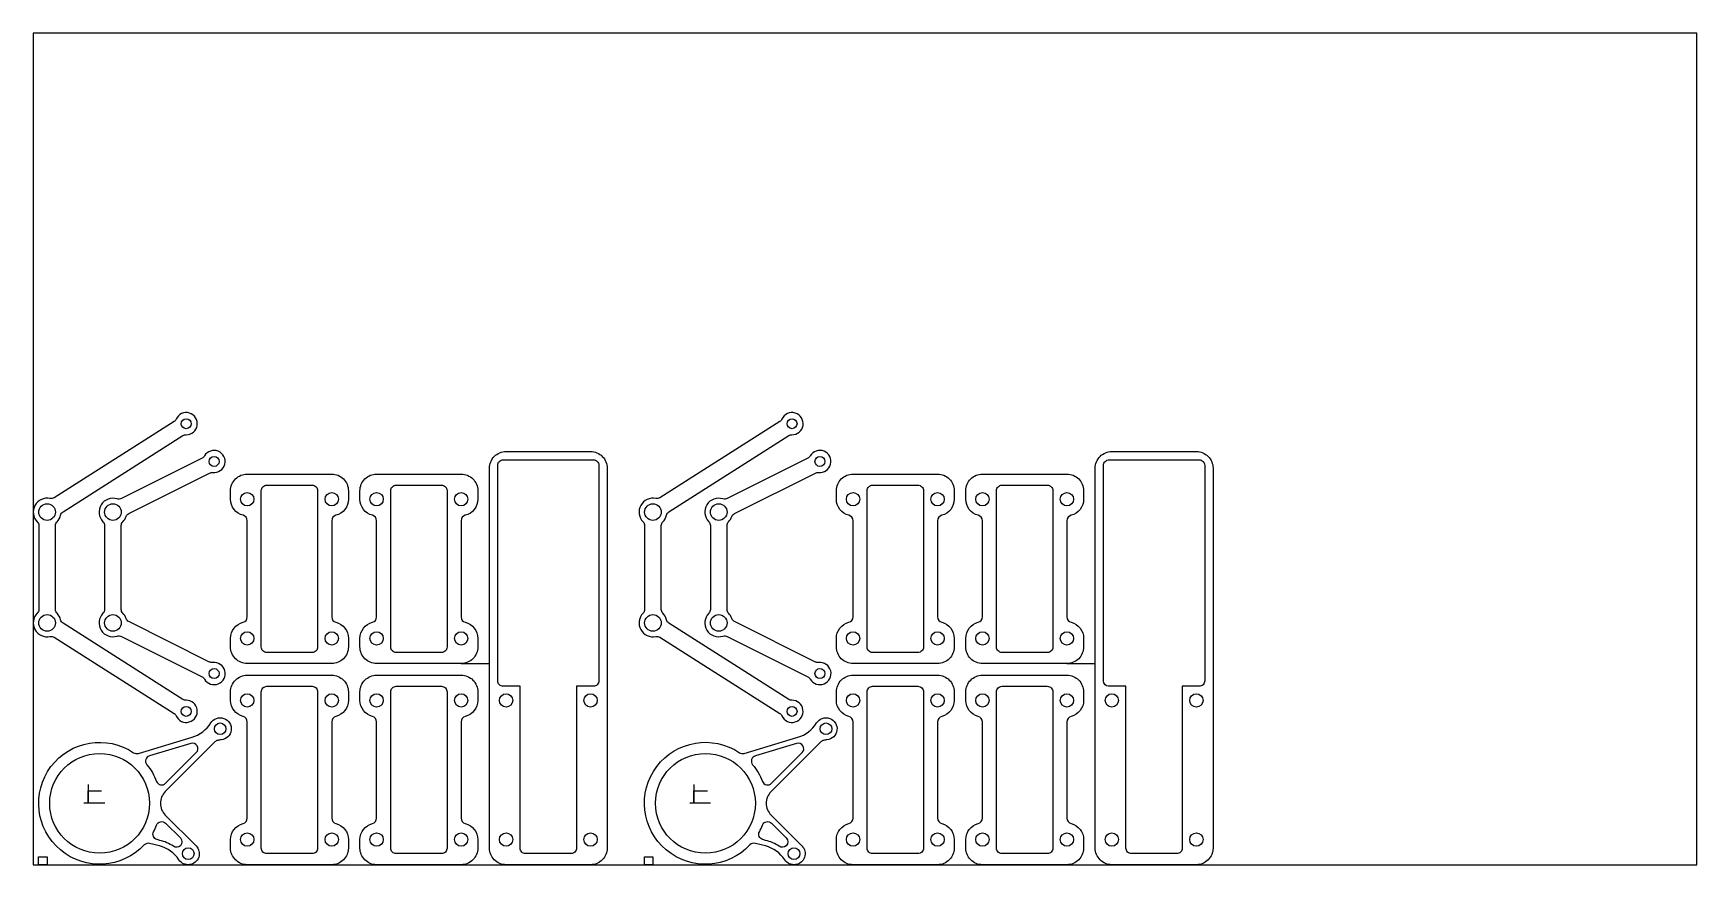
# Model space of a CAD drawing. Header units: inches. Extents: x 0 to 300, y 0 to 150.
import ezdxf

# ---------------------------------------------------------------- set-up
doc = ezdxf.new("R2010")
doc.units = ezdxf.units.IN
doc.header["$MEASUREMENT"] = 0
doc.layers.add('穴', color=3, linetype='Continuous')
doc.layers.add('部品', color=2, linetype='Continuous')

msp = doc.modelspace()

# ---------------------------------------------------------------- linework, layer by layer
for p, q in [((77.16, 36.29), (82.26, 36.29)), ((186.42, 36.29), (191.52, 36.29)), ((9.89, 14.46), (9.89, 11.19)), ((9.89, 11.19), (9.89, 13.34)), ((9.89, 13.34), (12.31, 13.34)), ((119.15, 14.46), (119.15, 11.19)), ((119.15, 11.19), (119.15, 13.34)), ((119.15, 13.34), (121.57, 13.34)), ((9.13, 11.19), (12.9, 11.19)), ((118.39, 11.19), (122.15, 11.19)), ((53.82, 0), (58.92, 0)), ((77.16, 0), (82.26, 0)), ((163.08, 0), (168.18, 0)), ((186.42, 0), (191.52, 0))]:
    msp.add_line(p, q)
for points in [[(300, 0), (300, 150), (0, 150), (0, 0)], [(0.96, 1.43), (2.5, 1.43), (2.5, 0), (0.96, 0)], [(110.22, 1.43), (111.75, 1.43), (111.75, 0), (110.22, 0)]]:
    msp.add_lwpolyline(points, close=True)
for points in [[(51.28, 67.48), (51.28, 39.29, -0.414214), (50.28, 38.29), (42.12, 38.29, -0.414214), (41.12, 39.29), (41.12, 67.48, -0.414214), (42.12, 68.48), (50.28, 68.48, -0.414214)], [(74.62, 67.48), (74.62, 39.29, -0.414214), (73.62, 38.29), (65.46, 38.29, -0.414214), (64.46, 39.29), (64.46, 67.48, -0.414214), (65.46, 68.48), (73.62, 68.48, -0.414214)], [(160.54, 67.48), (160.54, 39.29, -0.414214), (159.54, 38.29), (151.38, 38.29, -0.414214), (150.38, 39.29), (150.38, 67.48, -0.414214), (151.38, 68.48), (159.54, 68.48, -0.414214)], [(183.88, 67.48), (183.88, 39.29, -0.414214), (182.88, 38.29), (174.72, 38.29, -0.414214), (173.72, 39.29), (173.72, 67.48, -0.414214), (174.72, 68.48), (182.88, 68.48, -0.414214)], [(51.28, 31.19), (51.28, 3, -0.414214), (50.28, 2), (42.12, 2, -0.414214), (41.12, 3), (41.12, 31.19, -0.414214), (42.12, 32.19), (50.28, 32.19, -0.414214)], [(74.62, 31.19), (74.62, 3, -0.414214), (73.62, 2), (65.46, 2, -0.414214), (64.46, 3), (64.46, 31.19, -0.414214), (65.46, 32.19), (73.62, 32.19, -0.414214)], [(160.54, 31.19), (160.54, 3, -0.414214), (159.54, 2), (151.38, 2, -0.414214), (150.38, 3), (150.38, 31.19, -0.414214), (151.38, 32.19), (159.54, 32.19, -0.414214)], [(183.88, 31.19), (183.88, 3, -0.414214), (182.88, 2), (174.72, 2, -0.414214), (173.72, 3), (173.72, 31.19, -0.414214), (174.72, 32.19), (182.88, 32.19, -0.414214)]]:
    msp.add_lwpolyline(points, format="xyb", close=True)
for centre, radius in [((27.58, 79.56), 0.9), ((136.84, 79.56), 0.9), ((32.61, 72.75), 0.9), ((141.87, 72.75), 0.9), ((14.36, 63.62), 1.5), ((123.61, 63.62), 1.5), ((14.36, 43.62), 1.5), ((123.61, 43.62), 1.5), ((32.61, 34.49), 0.9), ((141.87, 34.49), 0.9), ((27.58, 27.67), 0.9), ((136.84, 27.67), 0.9)]:
    msp.add_circle(centre, radius)
at = {"layer": '穴'}
for centre in [(33.7, 24.52), (142.96, 24.52), (27.94, 2), (137.19, 2)]:
    msp.add_circle(centre, 1.05, dxfattribs=at)
at = {"layer": '部品'}
for points in [[(4.28, 61.87, 0.137293), (4.93, 63.05, -0.196262), (5.37, 63.67), (26.98, 77.41, -0.147477), (27.54, 77.56, 1.863325), (25.75, 80.38, -0.147477), (25.38, 79.94), (3.76, 66.2, -0.196262), (3.01, 66.07, 0.742596), (0.71, 61.87, -0.196257), (0.99, 61.17), (0.99, 46.07, -0.196262), (0.71, 45.37, 0.742601), (3.01, 41.17, -0.196262), (3.76, 41.04), (25.38, 27.3, -0.147477), (25.75, 26.86, 1.863325), (27.54, 29.67, -0.147477), (26.98, 29.83), (5.37, 43.57, -0.196262), (4.93, 44.19, 0.137296), (4.28, 45.37, -0.196262), (3.99, 46.07), (3.99, 61.17, -0.196257)], [(113.54, 61.87, 0.137293), (114.19, 63.05, -0.196262), (114.62, 63.67), (136.24, 77.41, -0.147477), (136.8, 77.56, 1.863325), (135.01, 80.38, -0.147477), (134.63, 79.94), (113.01, 66.2, -0.196262), (112.27, 66.07, 0.742596), (109.97, 61.87, -0.196257), (110.25, 61.17), (110.25, 46.07, -0.196262), (109.97, 45.37, 0.742601), (112.27, 41.17, -0.196262), (113.01, 41.04), (134.63, 27.3, -0.147477), (135.01, 26.86, 1.863325), (136.8, 29.67, -0.147477), (136.24, 29.83), (114.62, 43.57, -0.196262), (114.19, 44.19, 0.137296), (113.54, 45.37, -0.196262), (113.25, 46.07), (113.25, 61.17, -0.196257)], [(12.57, 45.37, 0.78311), (15.12, 41.24, -0.196262), (15.88, 41.18), (30.45, 33.89, -0.147477), (30.87, 33.49, 1.863325), (32.36, 36.48, -0.147477), (31.8, 36.57), (17.22, 43.86, -0.196262), (16.72, 44.43, 0.111292), (16.14, 45.37, -0.19628), (15.86, 46.07), (15.86, 61.17, -0.196262), (16.14, 61.87, 0.111278), (16.72, 62.81, -0.196262), (17.22, 63.37), (31.8, 70.66, -0.147477), (32.36, 70.76, 1.863325), (30.87, 73.74, -0.147477), (30.45, 73.35), (15.88, 66.06, -0.196262), (15.12, 66, 0.783132), (12.57, 61.87, -0.196262), (12.86, 61.17), (12.86, 46.07, -0.196243)], [(92.88, 74.54), (100.5, 74.54, -0.414214), (103.5, 71.54), (103.5, 3, -0.414214), (100.5, 0), (92.88, 0), (85.26, 0, -0.414214), (82.26, 3), (82.26, 71.54, -0.414214), (85.26, 74.54)], [(92.88, 73.04), (101, 73.04, -0.414214), (102, 72.04), (102, 33.19, -0.414214), (101, 32.19), (97.96, 32.19), (97.96, 3, -0.414214), (96.96, 2), (88.8, 2, -0.414214), (87.8, 3), (87.8, 32.19), (84.76, 32.19, -0.414214), (83.76, 33.19), (83.76, 72.04, -0.414214), (84.76, 73.04)], [(121.83, 45.37, 0.78311), (124.38, 41.24, -0.196262), (125.13, 41.18), (139.71, 33.89, -0.147477), (140.13, 33.49, 1.863325), (141.62, 36.48, -0.147477), (141.05, 36.57), (126.48, 43.86, -0.196262), (125.98, 44.43, 0.111292), (125.4, 45.37, -0.19628), (125.11, 46.07), (125.11, 61.17, -0.196262), (125.4, 61.87, 0.111278), (125.98, 62.81, -0.196262), (126.48, 63.37), (141.05, 70.66, -0.147477), (141.62, 70.76, 1.863325), (140.13, 73.74, -0.147477), (139.71, 73.35), (125.13, 66.06, -0.196262), (124.38, 66, 0.783132), (121.83, 61.87, -0.196262), (122.11, 61.17), (122.11, 46.07, -0.196243)], [(202.14, 74.54), (209.76, 74.54, -0.414214), (212.76, 71.54), (212.76, 3, -0.414214), (209.76, 0), (202.14, 0), (194.52, 0, -0.414214), (191.52, 3), (191.52, 71.54, -0.414214), (194.52, 74.54)], [(202.14, 73.04), (210.26, 73.04, -0.414214), (211.26, 72.04), (211.26, 33.19, -0.414214), (210.26, 32.19), (207.22, 32.19), (207.22, 3, -0.414214), (206.22, 2), (198.06, 2, -0.414214), (197.06, 3), (197.06, 32.19), (194.02, 32.19, -0.414214), (193.02, 33.19), (193.02, 72.04, -0.414214), (194.02, 73.04)], [(56.82, 65.94, -0.341999), (54.57, 63.04, 0.341999), (53.82, 62.07), (53.82, 44.7, 0.341999), (54.57, 43.73, -0.341999), (56.82, 40.83), (56.82, 39.29, -0.414214), (53.82, 36.29), (46.2, 36.29), (38.58, 36.29, -0.414214), (35.58, 39.29), (35.58, 40.83, -0.341999), (37.83, 43.73, 0.341999), (38.58, 44.7), (38.58, 62.07, 0.341999), (37.83, 63.04, -0.341999), (35.58, 65.94), (35.58, 67.48, -0.414214), (38.58, 70.48), (46.2, 70.48), (53.82, 70.48, -0.414214), (56.82, 67.48)], [(80.16, 65.94, -0.341999), (77.91, 63.04, 0.341999), (77.16, 62.07), (77.16, 44.7, 0.341999), (77.91, 43.73, -0.341999), (80.16, 40.83), (80.16, 39.29, -0.414214), (77.16, 36.29), (69.54, 36.29), (61.92, 36.29, -0.414214), (58.92, 39.29), (58.92, 40.83, -0.341999), (61.17, 43.73, 0.341999), (61.92, 44.7), (61.92, 62.07, 0.341999), (61.17, 63.04, -0.341999), (58.92, 65.94), (58.92, 67.48, -0.414214), (61.92, 70.48), (69.54, 70.48), (77.16, 70.48, -0.414214), (80.16, 67.48)], [(166.08, 65.94, -0.341999), (163.83, 63.04, 0.341999), (163.08, 62.07), (163.08, 44.7, 0.341999), (163.83, 43.73, -0.341999), (166.08, 40.83), (166.08, 39.29, -0.414214), (163.08, 36.29), (155.46, 36.29), (147.84, 36.29, -0.414214), (144.84, 39.29), (144.84, 40.83, -0.341999), (147.09, 43.73, 0.341999), (147.84, 44.7), (147.84, 62.07, 0.341999), (147.09, 63.04, -0.341999), (144.84, 65.94), (144.84, 67.48, -0.414214), (147.84, 70.48), (155.46, 70.48), (163.08, 70.48, -0.414214), (166.08, 67.48)], [(189.42, 65.94, -0.341999), (187.17, 63.04, 0.341999), (186.42, 62.07), (186.42, 44.7, 0.341999), (187.17, 43.73, -0.341999), (189.42, 40.83), (189.42, 39.29, -0.414214), (186.42, 36.29), (178.8, 36.29), (171.18, 36.29, -0.414214), (168.18, 39.29), (168.18, 40.83, -0.341999), (170.43, 43.73, 0.341999), (171.18, 44.7), (171.18, 62.07, 0.341999), (170.43, 63.04, -0.341999), (168.18, 65.94), (168.18, 67.48, -0.414214), (171.18, 70.48), (178.8, 70.48), (186.42, 70.48, -0.414214), (189.42, 67.48)], [(51.28, 67.48), (51.28, 39.29, -0.414214), (50.28, 38.29), (42.12, 38.29, -0.414214), (41.12, 39.29), (41.12, 67.48, -0.414214), (42.12, 68.48), (50.28, 68.48, -0.414214)], [(74.62, 67.48), (74.62, 39.29, -0.414214), (73.62, 38.29), (65.46, 38.29, -0.414214), (64.46, 39.29), (64.46, 67.48, -0.414214), (65.46, 68.48), (73.62, 68.48, -0.414214)], [(160.54, 67.48), (160.54, 39.29, -0.414214), (159.54, 38.29), (151.38, 38.29, -0.414214), (150.38, 39.29), (150.38, 67.48, -0.414214), (151.38, 68.48), (159.54, 68.48, -0.414214)], [(183.88, 67.48), (183.88, 39.29, -0.414214), (182.88, 38.29), (174.72, 38.29, -0.414214), (173.72, 39.29), (173.72, 67.48, -0.414214), (174.72, 68.48), (182.88, 68.48, -0.414214)], [(56.82, 29.65, -0.341999), (54.57, 26.75, 0.341999), (53.82, 25.78), (53.82, 8.41, 0.341999), (54.57, 7.44, -0.341999), (56.82, 4.54), (56.82, 3, -0.414214), (53.82, 0), (46.2, 0), (38.58, 0, -0.414214), (35.58, 3), (35.58, 4.54, -0.341999), (37.83, 7.44, 0.341999), (38.58, 8.41), (38.58, 25.78, 0.341999), (37.83, 26.75, -0.341999), (35.58, 29.65), (35.58, 31.19, -0.414214), (38.58, 34.19), (46.2, 34.19), (53.82, 34.19, -0.414214), (56.82, 31.19)], [(80.16, 29.65, -0.341999), (77.91, 26.75, 0.341999), (77.16, 25.78), (77.16, 8.41, 0.341999), (77.91, 7.44, -0.341999), (80.16, 4.54), (80.16, 3, -0.414214), (77.16, 0), (69.54, 0), (61.92, 0, -0.414214), (58.92, 3), (58.92, 4.54, -0.341999), (61.17, 7.44, 0.341999), (61.92, 8.41), (61.92, 25.78, 0.341999), (61.17, 26.75, -0.341999), (58.92, 29.65), (58.92, 31.19, -0.414214), (61.92, 34.19), (69.54, 34.19), (77.16, 34.19, -0.414214), (80.16, 31.19)], [(166.08, 29.65, -0.341999), (163.83, 26.75, 0.341999), (163.08, 25.78), (163.08, 8.41, 0.341999), (163.83, 7.44, -0.341999), (166.08, 4.54), (166.08, 3, -0.414214), (163.08, 0), (155.46, 0), (147.84, 0, -0.414214), (144.84, 3), (144.84, 4.54, -0.341999), (147.09, 7.44, 0.341999), (147.84, 8.41), (147.84, 25.78, 0.341999), (147.09, 26.75, -0.341999), (144.84, 29.65), (144.84, 31.19, -0.414214), (147.84, 34.19), (155.46, 34.19), (163.08, 34.19, -0.414214), (166.08, 31.19)], [(189.42, 29.65, -0.341999), (187.17, 26.75, 0.341999), (186.42, 25.78), (186.42, 8.41, 0.341999), (187.17, 7.44, -0.341999), (189.42, 4.54), (189.42, 3, -0.414214), (186.42, 0), (178.8, 0), (171.18, 0, -0.414214), (168.18, 3), (168.18, 4.54, -0.341999), (170.43, 7.44, 0.341999), (171.18, 8.41), (171.18, 25.78, 0.341999), (170.43, 26.75, -0.341999), (168.18, 29.65), (168.18, 31.19, -0.414214), (171.18, 34.19), (178.8, 34.19), (186.42, 34.19, -0.414214), (189.42, 31.19)], [(51.28, 31.19), (51.28, 3, -0.414214), (50.28, 2), (42.12, 2, -0.414214), (41.12, 3), (41.12, 31.19, -0.414214), (42.12, 32.19), (50.28, 32.19, -0.414214)], [(74.62, 31.19), (74.62, 3, -0.414214), (73.62, 2), (65.46, 2, -0.414214), (64.46, 3), (64.46, 31.19, -0.414214), (65.46, 32.19), (73.62, 32.19, -0.414214)], [(160.54, 31.19), (160.54, 3, -0.414214), (159.54, 2), (151.38, 2, -0.414214), (150.38, 3), (150.38, 31.19, -0.414214), (151.38, 32.19), (159.54, 32.19, -0.414214)], [(183.88, 31.19), (183.88, 3, -0.414214), (182.88, 2), (174.72, 2, -0.414214), (173.72, 3), (173.72, 31.19, -0.414214), (174.72, 32.19), (182.88, 32.19, -0.414214)], [(23.87, 14.69), (29.4, 20.22, 0.779306), (28.41, 21.88), (20.96, 19.64, 0.53513), (20.47, 18.05, -0.079908), (22.23, 15.03, 0.542654)], [(133.13, 14.69), (138.66, 20.22, 0.779306), (137.66, 21.88), (130.22, 19.64, 0.53513), (129.73, 18.05, -0.079908), (131.49, 15.03, 0.542654)], [(26.53, 3.42, -0.356906), (25.27, 3.32, 0.09638), (22.82, 4.4), (22.33, 4.53, -0.482951), (21.7, 5.96, 0.029189), (22.23, 7.13, -0.542654), (23.87, 7.48), (26.52, 4.83, -0.411017)], [(135.79, 3.42, -0.356906), (134.52, 3.32, 0.09638), (132.08, 4.4), (131.59, 4.53, -0.482951), (130.96, 5.96, 0.029189), (131.49, 7.13, -0.542654), (133.13, 7.48), (135.78, 4.83, -0.411017)]]:
    msp.add_lwpolyline(points, format="xyb", close=True, dxfattribs=at)
for points in [[(33.27, 22.44, 0.148465), (32.76, 22.16), (23.8, 13.2, 0.414214), (23.8, 8.96), (29.35, 3.41, -1.105101), (26.27, 0.89, 0.184458), (22.79, 3.38), (20.98, 3.85, 0.275155), (20, 3.57, -2.164493), (18.1, 20.21, 0.224534), (18.95, 20.08), (28.63, 22.99, 0.182676), (32, 25.57, -1.613137), (33.89, 22.52, 0.025805), (33.27, 22.44, -0.025805)], [(142.53, 22.44, 0.148465), (142.02, 22.16), (133.06, 13.2, 0.414214), (133.06, 8.96), (138.61, 3.41, -1.105101), (135.53, 0.89, 0.184458), (132.04, 3.38), (130.24, 3.85, 0.275155), (129.25, 3.57, -2.164493), (127.36, 20.21, 0.224534), (128.2, 20.08), (137.89, 22.99, 0.182676), (141.26, 25.57, -1.613137), (143.14, 22.52, 0.025805), (142.53, 22.44, -0.025805)]]:
    msp.add_lwpolyline(points, format="xyb", dxfattribs=at)
for centre, radius in [((38.58, 65.94), 1.2), ((53.82, 65.94), 1.2), ((61.92, 65.94), 1.2), ((77.16, 65.94), 1.2), ((147.84, 65.94), 1.2), ((163.08, 65.94), 1.2), ((171.18, 65.94), 1.2), ((186.42, 65.94), 1.2), ((2.49, 63.62), 1.5), ((111.75, 63.62), 1.5), ((2.49, 43.62), 1.5), ((111.75, 43.62), 1.5), ((38.58, 40.83), 1.2), ((53.82, 40.83), 1.2), ((61.92, 40.83), 1.2), ((77.16, 40.83), 1.2), ((147.84, 40.83), 1.2), ((163.08, 40.83), 1.2), ((171.18, 40.83), 1.2), ((186.42, 40.83), 1.2), ((38.58, 29.65), 1.2), ((53.82, 29.65), 1.2), ((61.92, 29.65), 1.2), ((77.16, 29.65), 1.2), ((85.26, 29.65), 1.2), ((100.5, 29.65), 1.2), ((147.84, 29.65), 1.2), ((163.08, 29.65), 1.2), ((171.18, 29.65), 1.2), ((186.42, 29.65), 1.2), ((194.52, 29.65), 1.2), ((209.76, 29.65), 1.2), ((11.96, 11.08), 9), ((121.22, 11.08), 9), ((38.58, 4.54), 1.2), ((53.82, 4.54), 1.2), ((61.92, 4.54), 1.2), ((77.16, 4.54), 1.2), ((85.26, 4.54), 1.2), ((100.5, 4.54), 1.2), ((147.84, 4.54), 1.2), ((163.08, 4.54), 1.2), ((171.18, 4.54), 1.2), ((186.42, 4.54), 1.2), ((194.52, 4.54), 1.2), ((209.76, 4.54), 1.2)]:
    msp.add_circle(centre, radius, dxfattribs=at)

doc.saveas('drawing.dxf')
